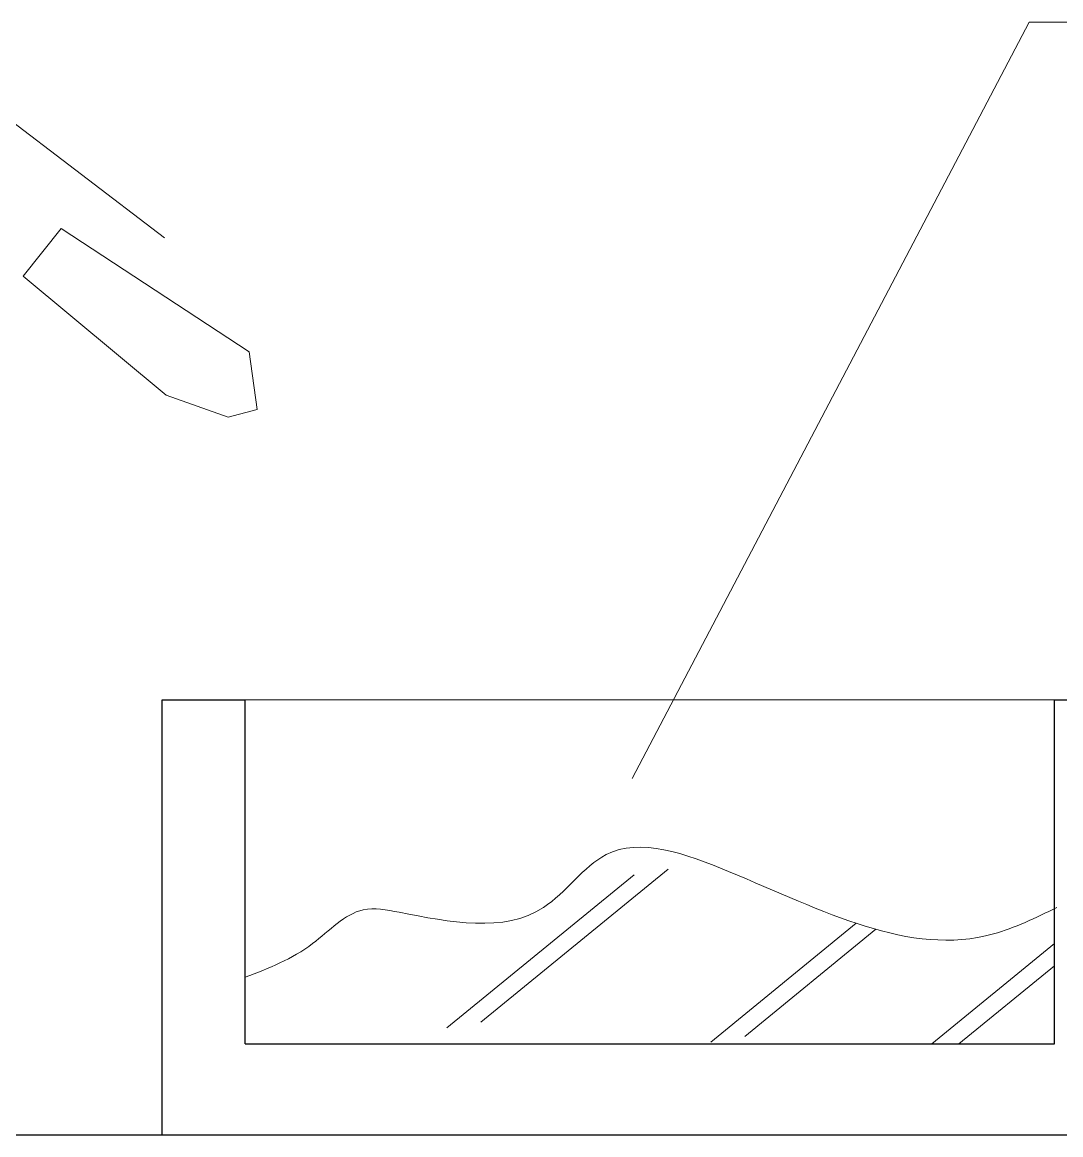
# Model space of a CAD drawing. Header units: millimetres. Extents: x -346728 to 1320345, y -537202 to -385966.
# Drawn here: x 660014 to 665217, y -511800 to -506226 of the extents above; entities that cross this region are included whole.
import ezdxf

# ---------------------------------------------------------------- set-up
doc = ezdxf.new("R2010")
doc.units = ezdxf.units.MM
doc.header["$LTSCALE"] = 100
doc.layers.add('1', color=1, linetype='Continuous')
doc.layers.add('manh', color=4, linetype='Continuous')
doc.layers.add('THAY', color=155, linetype='Continuous', lineweight=20)

msp = doc.modelspace()

# ---------------------------------------------------------------- linework, layer by layer
at = {"layer": '1'}
for p, q in [((660715.1, -509620.4, -881.1), (661131.6, -509620.4, -881.1)), ((660715.1, -511799.9, -881.1), (660715.1, -509620.4, -881.1)), ((661131.6, -511343.7, -881.1), (661131.6, -509620.4, -881.1)), ((665184.7, -509620.4, -881.1), (665733, -509620.4, -881.1)), ((665184.7, -511343.7, -881.1), (665184.7, -509620.4, -881.1)), ((661131.6, -511343.7, -881.1), (665184.7, -511343.7, -881.1))]:
    msp.add_line(p, q, dxfattribs=at)
at = {"layer": 'manh', "color": 8}
msp.add_line((650527.3, -511799.9, -881.1), (665733, -511799.9, -881.1), dxfattribs=at)
at = {"layer": 'THAY'}
msp.add_line((665058.1, -506226.5, -881.1), (663068.8, -510014.6, -881.1), dxfattribs=at)
at = {"layer": 'THAY', "color": 3}
for p, q in [((671423.8, -506226.5, -881.1), (665058.1, -506226.5, -881.1)), ((661131.6, -509620.4, -881.1), (665184.7, -509620.4, -881.1))]:
    msp.add_line(p, q, dxfattribs=at)
at = {"layer": 'THAY', "color": 6}
for p, q in [((660727.2, -507307.3, -881.1), (659572.4, -506428.3, -881.1)), ((663079.5, -510497.3, -881.1), (662140.9, -511264.5, -881.1)), ((663250.2, -510468.9, -881.1), (662311.5, -511236.1, -881.1)), ((664191.8, -510740.3, -881.1), (663463.6, -511335.5, -881.1)), ((664290.5, -510770.7, -881.1), (663634.2, -511307.1, -881.1)), ((665184.7, -510841.9, -881.1), (664570.8, -511343.7, -881.1)), ((665184.7, -510953, -881.1), (664706.7, -511343.7, -881.1))]:
    msp.add_line(p, q, dxfattribs=at)
at = {"layer": 'THAY', "color": 7}
for p, q in [((660208.8, -507259.4, -881.1), (660019, -507497.8, -881.1)), ((661150.2, -507877.3, -881.1), (660208.8, -507259.4, -881.1)), ((660019, -507497.8, -881.1), (660735.6, -508094, -881.1)), ((661190.4, -508167.3, -881.1), (661150.2, -507877.3, -881.1)), ((660735.6, -508094, -881.1), (661045, -508205.5, -881.1)), ((661045, -508205.5, -881.1), (661190.4, -508167.3, -881.1))]:
    msp.add_line(p, q, dxfattribs=at)
at = {"layer": 'THAY', "color": 3}
msp.add_spline([(661131.6, -511010.4), (661468.9, -510841.9), (661721.9, -510673.4), (661902.6, -510685.5), (662625.4, -510661.4), (662938.6, -510396.7), (663553, -510480.9), (664879.5, -510793.8), (665196.8, -510661.4)], degree=3, dxfattribs=at)

doc.saveas('drawing.dxf')
